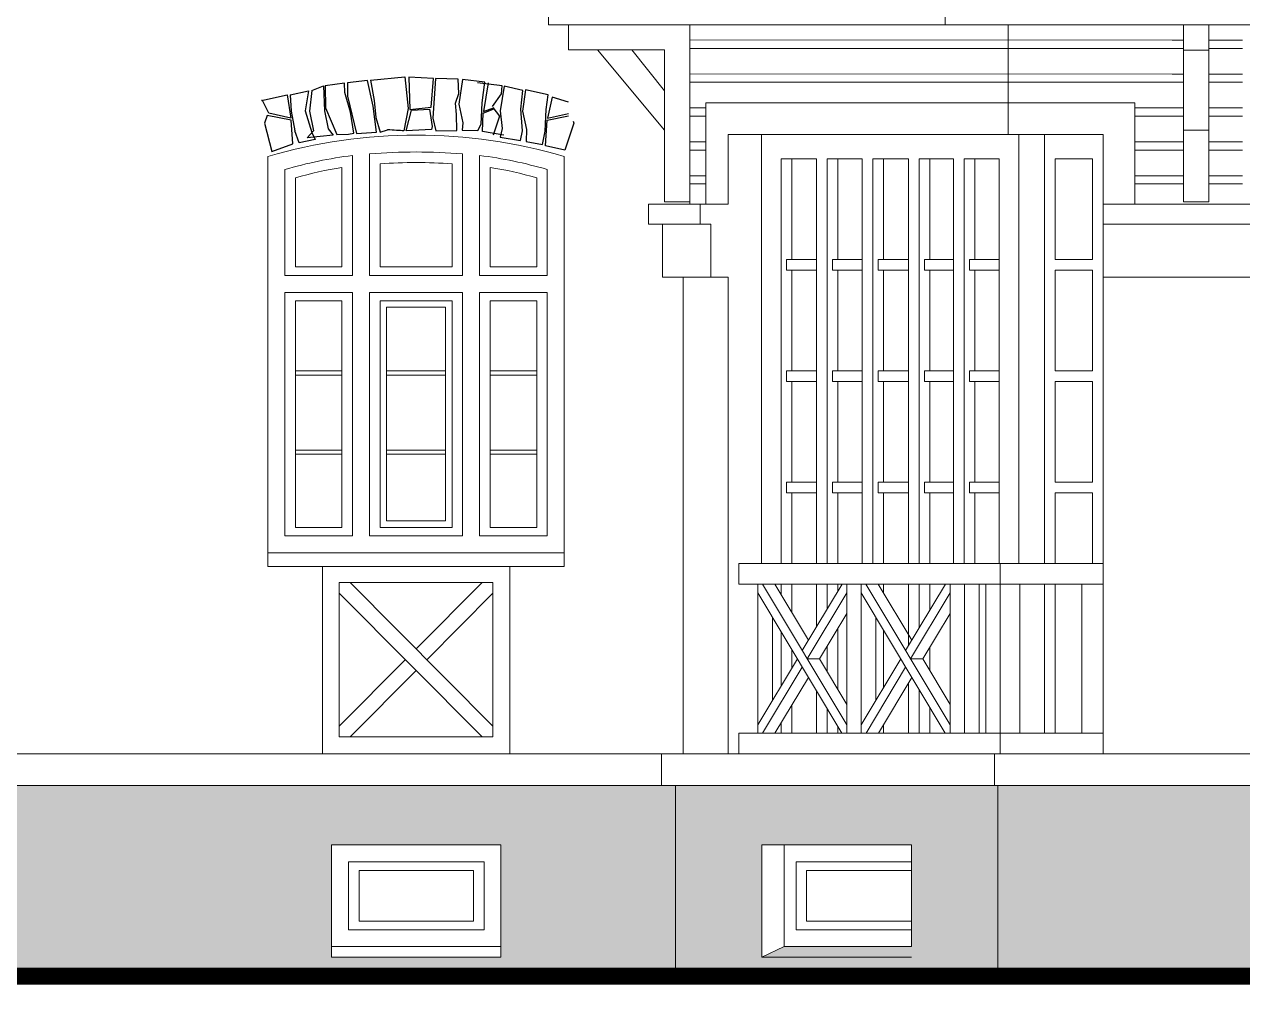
# Model space of a CAD drawing. Header units: inches. Extents: x 50528 to 135443, y 2123 to 51482.
# Drawn here: x 86619 to 92374, y 32082 to 36618 of the extents above; entities that cross this region are included whole.
import ezdxf

# ---------------------------------------------------------------- set-up
doc = ezdxf.new("R2010")
doc.units = ezdxf.units.IN
doc.header["$MEASUREMENT"] = 0
doc.layers.add('hatches', color=8, linetype='Continuous')
doc.layers.add('wall', color=140, linetype='Continuous')
doc.layers.add('Scale', color=60, linetype='Continuous', lineweight=13)

msp = doc.modelspace()

# ---------------------------------------------------------------- hatches: boundary and pattern name
at = {"layer": 'hatches'}
h = msp.add_hatch(dxfattribs=at)
h.set_pattern_fill('AR-B816C', color=256, scale=20)
h.paths.add_polyline_path([(57836.8, 33245.6), (56336.8, 33245.6), (56336.8, 32345.6), (57836.8, 32345.6)])
h.paths.add_polyline_path([(61766.8, 33245.6), (57836.8, 33245.6), (57836.8, 32345.6), (61766.8, 32345.6)])
h.paths.add_polyline_path([(62462.2, 33245.6), (61766.8, 33245.6), (61766.8, 32345.6), (62462.2, 32345.6)])
h.paths.add_polyline_path([(65981.6, 33245.6), (65146.6, 33245.6), (65146.6, 32495.6), (65981.6, 32495.6)])
h.paths.add_polyline_path([(70946.8, 33245.6), (68581.6, 33245.6), (68581.6, 32495.6), (70946.8, 32495.6)])
h.paths.add_polyline_path([(86594.3, 33022.1), (84884.3, 33022.1), (84884.3, 32122.1), (86594.3, 32122.1)])
h.paths.add_polyline_path([(89694.3, 33022.1), (89629.3, 33022.1), (86594.3, 33022.1), (86594.3, 32122.1), (89694.3, 32122.1)])
h.paths.add_polyline_path([(88069.6, 32742), (88870, 32742), (88870, 32261.7), (88870, 32211.7), (88069.6, 32211.7), (88069.6, 32261.7)], flags=16)
h.paths.add_polyline_path([(88149.9, 32662), (88790.2, 32662), (88790.2, 32341.6), (88149.9, 32341.6)], flags=0)
h.paths.add_polyline_path([(88199.9, 32621.9), (88740.2, 32621.9), (88740.2, 32381.7), (88199.9, 32381.7)], flags=0)
h.paths.add_polyline_path([(91217.4, 33022.1), (89694.3, 33022.1), (89694.3, 32122.1), (91217.4, 32122.1)])
h.paths.add_polyline_path([(90102.3, 32742), (90809.4, 32742), (90809.4, 32261.7), (90207.5, 32261.7), (90102.3, 32211.7)], flags=16)
h.paths.add_polyline_path([(93371.3, 33022.1), (91714.3, 33022.1), (91217.4, 33022.1), (91217.4, 32122.1), (93371.3, 32122.1)])
h.paths.add_polyline_path([(94894.3, 33022.1), (93371.3, 33022.1), (93371.3, 32122.1), (94894.3, 32122.1)])
h.paths.add_polyline_path([(93779.2, 32742), (94486.4, 32742), (94486.4, 32211.7), (93779.2, 32211.7), (93779.2, 32261.7)], flags=16)
h.paths.add_polyline_path([(97994.3, 33022.1), (94894.3, 33022.1), (94894.3, 32122.1), (97994.3, 32122.1)])
h.paths.add_polyline_path([(96519, 32261.7), (96519, 32211.7), (95718.6, 32211.7), (95718.6, 32261.7), (95718.6, 32742), (96519, 32742)], flags=16)
h.paths.add_polyline_path([(96439.2, 32341.6), (95798.9, 32341.6), (95798.9, 32662), (96439.2, 32662)], flags=0)
h.paths.add_polyline_path([(96389.2, 32381.7), (95848.9, 32381.7), (95848.9, 32621.9), (96389.2, 32621.9)], flags=0)
h.paths.add_polyline_path([(99494.3, 33022.1), (98076.9, 33022.1), (98076.9, 32122.1), (99494.3, 32122.1)])

# ---------------------------------------------------------------- linework, layer by layer
at = {"layer": 'hatches', "color": 55, "ltscale": 50, "true_color": 0x999b37}
for p, q in [((87976, 36306.2, 52.2), (88032, 36327.3, 52.2)), ((88032, 36327.3, 52.2), (88036.4, 36210.1, 52.2)), ((88131.2, 36340.2, 52.2), (88040.1, 36328.1, 52.2)), ((88040.1, 36328.1, 52.2), (88041.7, 36223.9, 52.2)), ((88132.9, 36296.1, 52.2), (88131.2, 36340.2, 52.2)), ((88239.6, 36353, 52.2), (88145.7, 36341.3, 52.2)), ((88145.7, 36341.3, 52.2), (88145.8, 36278.9, 52.2)), ((88266.3, 36232.5, 52.2), (88239.6, 36353, 52.2)), ((88253.4, 36353.9, 52.2), (88415.3, 36369.5, 52.2)), ((88253.4, 36353.9, 52.2), (88271.4, 36258.3, 52.2)), ((88415.3, 36369.5, 52.2), (88431.5, 36221.3, 52.2)), ((88434.9, 36369.2, 52.2), (88439.2, 36216.1, 52.2)), ((88552, 36362.2, 52.2), (88434.9, 36369.2, 52.2)), ((88539.9, 36227.3, 52.2), (88552, 36362.2, 52.2)), ((88561.1, 36362, 52.2), (88549.1, 36174.4, 52.2)), ((88668.7, 36359.3, 52.2), (88561.1, 36362, 52.2)), ((88671.3, 36292.2, 52.2), (88668.7, 36359.3, 52.2)), ((88688.8, 36357.2, 52.2), (88670.7, 36241, 52.2)), ((88794.6, 36345.7, 52.2), (88688.8, 36357.2, 52.2)), ((88876.6, 36327.1, 52.2), (88759.7, 36341.9, 52.2)), ((88781.7, 36247.9, 52.2), (88794.6, 36345.7, 52.2)), ((88809.7, 36341.9, 52.2), (88788.1, 36206.7, 52.2)), ((88884.6, 36325.7, 52.2), (88865.9, 36210.1, 52.2)), ((88872.4, 36290.2, 52.2), (88876.6, 36327.1, 52.2)), ((88972.9, 36306.1, 52.2), (88884.6, 36325.7, 52.2)), ((87738.6, 36258, 52.2), (87860.1, 36285.9, 52.2)), ((87738.6, 36258, 52.2), (87860.1, 36285.9, 52.2)), ((87743.8, 36257.9, 52.2), (87738.6, 36258, 52.2)), ((87773.7, 36198.5, 52.2), (87743.8, 36257.9, 52.2)), ((87773.7, 36198.5, 52.2), (87743.8, 36257.9, 52.2)), ((87860.1, 36285.9, 52.2), (87878, 36174.4, 52.2)), ((87860.1, 36285.9, 52.2), (87878, 36174.4, 52.2)), ((87875.1, 36285.8, 52.2), (87960.4, 36304.2, 52.2)), ((87875.1, 36285.8, 52.2), (87960.4, 36304.2, 52.2)), ((87875.1, 36285.8, 52.2), (87878.7, 36208.4, 52.2)), ((87875.1, 36285.8, 52.2), (87878.7, 36208.4, 52.2)), ((87960.4, 36304.2, 52.2), (87945.4, 36210.1, 52.2)), ((87976, 36306.2, 52.2), (87965.9, 36208.4, 52.2)), ((88158.7, 36204.1, 52.2), (88132.9, 36296.1, 52.2)), ((88145.8, 36278.9, 52.2), (88187.1, 36102.9, 52.2)), ((88271.4, 36258.3, 52.2), (88278.3, 36177.4, 52.2)), ((88655.8, 36245.8, 52.2), (88671.3, 36292.2, 52.2)), ((88830.2, 36230.8, 52.2), (88872.4, 36290.2, 52.2)), ((88964.4, 36217, 52.2), (88972.9, 36306.1, 52.2)), ((88986.3, 36309.2, 52.2), (88972.5, 36208.7, 52.2)), ((89092.5, 36285.9, 52.2), (88986.3, 36309.2, 52.2)), ((89083.5, 36215.6, 52.2), (89092.5, 36285.9, 52.2)), ((89111.4, 36275, 52.2), (89089.9, 36174.4, 52.2)), ((89189.2, 36250.2, 52.2), (89111.4, 36275, 52.2)), ((89189.2, 36250.2, 52.2), (89111.4, 36275, 52.2)), ((87878.7, 36208.4, 52.2), (87896.7, 36115.5, 52.2)), ((87878.7, 36208.4, 52.2), (87896.7, 36115.5, 52.2)), ((87945.4, 36210.1, 52.2), (87977.2, 36107.1, 52.2)), ((87965.9, 36208.4, 52.2), (87983.9, 36115.5, 52.2)), ((88036.4, 36210.1, 52.2), (88053.5, 36124.3, 52.2)), ((88041.7, 36223.9, 52.2), (88095.6, 36097.2, 52.2)), ((88174.9, 36103.8, 52.2), (88158.7, 36204.1, 52.2)), ((88281.8, 36108.8, 52.2), (88266.3, 36232.5, 52.2)), ((88431.5, 36221.3, 52.2), (88411.6, 36115, 52.2)), ((88422.6, 36115.2, 52.2), (88447, 36212.7, 52.2)), ((88439.2, 36216.1, 52.2), (88539.9, 36227.3, 52.2)), ((88447, 36212.7, 52.2), (88533, 36217.9, 52.2)), ((88533, 36217.9, 52.2), (88545.9, 36136.1, 52.2)), ((88659.6, 36192.7, 52.2), (88655.8, 36245.8, 52.2)), ((88670.7, 36241, 52.2), (88689.6, 36152.9, 52.2)), ((88777.4, 36146.4, 52.2), (88781.7, 36247.9, 52.2)), ((88786.4, 36198.1, 52.2), (88836.6, 36219.4, 52.2)), ((88788.1, 36206.7, 52.2), (88834.9, 36224.6, 52.2)), ((88831.9, 36225.7, 52.2), (88862.9, 36184.4, 52.2)), ((88865.9, 36210.1, 52.2), (88875.6, 36126.6, 52.2)), ((88972.7, 36115.5, 52.2), (88964.4, 36217, 52.2)), ((88972.5, 36208.7, 52.2), (88991.4, 36121.1, 52.2)), ((89079.2, 36114.1, 52.2), (89083.5, 36215.6, 52.2)), ((87765.4, 36188.2, 52.2), (87753.2, 36152.1, 52.2)), ((87765.4, 36188.2, 52.2), (87753.2, 36152.1, 52.2)), ((87753.2, 36152.1, 52.2), (87787.9, 36018, 52.2)), ((87753.2, 36152.1, 52.2), (87787.9, 36018, 52.2)), ((87879.7, 36165.8, 52.2), (87765.4, 36188.2, 52.2)), ((87879.7, 36165.8, 52.2), (87765.4, 36188.2, 52.2)), ((87878, 36174.4, 52.2), (87773.7, 36198.5, 52.2)), ((87878, 36174.4, 52.2), (87773.7, 36198.5, 52.2)), ((87886.6, 36053.1, 52.2), (87879.7, 36165.8, 52.2)), ((87886.6, 36053.1, 52.2), (87879.7, 36165.8, 52.2)), ((88278.3, 36177.4, 52.2), (88299.8, 36108.5, 52.2)), ((88549.1, 36174.4, 52.2), (88562.4, 36115.7, 52.2)), ((88662, 36116.1, 52.2), (88659.6, 36192.7, 52.2)), ((88689.6, 36152.9, 52.2), (88687.5, 36118.5, 52.2)), ((88761.2, 36116.3, 52.2), (88777.4, 36146.4, 52.2)), ((88782.5, 36112.5, 52.2), (88786.4, 36198.1, 52.2)), ((88862.9, 36184.4, 52.2), (88833.9, 36094.3, 52.2)), ((89081.2, 36044.8, 52.2), (89088.2, 36165.8, 52.2)), ((89088.2, 36165.8, 52.2), (89189.2, 36185.6, 52.2)), ((89088.2, 36165.8, 52.2), (89189.2, 36185.6, 52.2)), ((89089.9, 36174.4, 52.2), (89189.2, 36197.3, 52.2)), ((89089.9, 36174.4, 52.2), (89189.2, 36197.3, 52.2)), ((89214.7, 36152.1, 52.2), (89172.2, 36023.1, 52.2)), ((89214.7, 36152.1, 52.2), (89172.2, 36023.1, 52.2)), ((89211.5, 36161.5, 52.2), (89214.7, 36152.1, 52.2)), ((89211.5, 36161.5, 52.2), (89214.7, 36152.1, 52.2)), ((87917.4, 36058.4, 52.2), (87896.7, 36115.5, 52.2)), ((87954.3, 36082.9, 52.2), (87983.9, 36115.5, 52.2)), ((88077.1, 36094.9, 52.2), (87954.3, 36082.9, 52.2)), ((87977.2, 36107.1, 52.2), (87992.8, 36074.7, 52.2)), ((88053.5, 36124.3, 52.2), (88077.1, 36094.9, 52.2)), ((88095.6, 36097.2, 52.2), (88149.4, 36100.1, 52.2)), ((88149.4, 36100.1, 52.2), (88174.9, 36103.8, 52.2)), ((88187.1, 36102.9, 52.2), (88281.8, 36108.8, 52.2)), ((88299.8, 36108.5, 52.2), (88333.8, 36120.1, 52.2)), ((88541.8, 36121.6, 52.2), (88422.6, 36115.2, 52.2)), ((88545.9, 36136.1, 52.2), (88541.8, 36121.6, 52.2)), ((88562.4, 36115.7, 52.2), (88662, 36116.1, 52.2)), ((88687.5, 36118.5, 52.2), (88761.2, 36116.3, 52.2)), ((88883.9, 36094.3, 52.2), (88782.5, 36112.5, 52.2)), ((88875.6, 36126.6, 52.2), (88867, 36085.7, 52.2)), ((88867, 36085.7, 52.2), (88962.5, 36069.4, 52.2)), ((88962.5, 36069.4, 52.2), (88972.7, 36115.5, 52.2)), ((88991.4, 36121.1, 52.2), (88988.6, 36065.2, 52.2)), ((89066.9, 36050.7, 52.2), (89079.2, 36114.1, 52.2)), ((87787.9, 36018, 52.2), (87886.6, 36053.1, 52.2)), ((87787.9, 36018, 52.2), (87886.6, 36053.1, 52.2)), ((87992.8, 36074.7, 52.2), (87917.4, 36058.4, 52.2)), ((88988.6, 36065.2, 52.2), (89066.9, 36050.7, 52.2)), ((89172.2, 36023.1, 52.2), (89081.2, 36044.8, 52.2)), ((89172.2, 36023.1, 52.2), (89081.2, 36044.8, 52.2))]:
    msp.add_line(p, q, dxfattribs=at)
msp.add_open_spline([(88411.6, 36115, 52.2), (88392.4, 36116.4, 52.2), (88363.2, 36117.6, 52.2), (88333.8, 36120.1, 52.2)], degree=3, dxfattribs=at)
at = {"layer": 'Scale', "color": 8, "linetype": 'Continuous', "lineweight": 15, "ltscale": 0.13, "const_width": 80, "elevation": 52.2}
msp.add_lwpolyline([(102759.8, 32122.1), (81769.6, 32122.1)], dxfattribs=at)
at = {"layer": 'wall', "color": 7, "linetype": 'Continuous', "lineweight": 15, "ltscale": 0.13, "true_color": 0xffffff}
for p, q in [((89094.3, 36866.2, 52.2), (89094.3, 36616.2, 52.2)), ((89094.3, 36616.1, 52.2), (89094.3, 36866.1, 52.2)), ((90968.8, 36616.2, 54), (90968.8, 36866.2, 54)), ((92647.8, 36616.2, 52.2), (89094.3, 36616.2, 52.2)), ((89094.3, 36616.2, 52.2), (92647.8, 36616.2, 52.2)), ((89189.2, 36616.2, 53.1), (89189.2, 36498.6, 53.1)), ((89762.6, 36616.2, 52.2), (89762.6, 35769.1, 52.2)), ((91266.3, 36098.1, 46.1), (91266.3, 36616.2, 53.4)), ((92040.9, 36616.2, 52.2), (95494.3, 36616.2, 52.2)), ((95494.3, 36616.2, 52.2), (92040.9, 36616.2, 52.2)), ((92093.8, 36616.2, 52.2), (92093.8, 35779.1, 52.2)), ((92213.8, 36616.2, 52.2), (92213.8, 35779.1, 52.2)), ((92093.8, 36543.8, 52.2), (89762.6, 36545.3, 52.2)), ((89643, 36498.6, 53.1), (89189.2, 36498.6, 53.1)), ((89643, 36118.2, 53.1), (89326.2, 36498.6, 53.1)), ((89643, 36303.5, 53.1), (89489, 36498.6, 53.1)), ((89643, 36498.6, 53.1), (89643, 35779.1, 52.2)), ((92093.8, 36504.8, 52.2), (89762.6, 36504.8, 52.2)), ((92040.9, 36543.8, 54), (92093.8, 36543.8, 54)), ((92040.9, 36504.8, 54), (92093.8, 36504.8, 54)), ((92093.8, 36496.2, 52.2), (92213.8, 36496.2, 52.2)), ((92213.8, 36543.9, 54), (92373.9, 36544, 54)), ((92213.8, 36504.8, 54), (92373.9, 36504.8, 54)), ((92093.8, 36383.2, 52.2), (89762.6, 36383.9, 52.2)), ((92040.9, 36383.2, 54), (92093.8, 36383.2, 54)), ((92213.8, 36383.3, 54), (92373.9, 36383.3, 54)), ((92093.8, 36344.7, 52.2), (89762.6, 36344.7, 52.2)), ((92040.9, 36344.7, 54), (92093.8, 36344.7, 54)), ((92213.8, 36344.7, 54), (92373.9, 36344.7, 54)), ((89837.3, 36223.5, 52.2), (89762.6, 36223.5, 52.2)), ((89837.3, 36248, 52.2), (91864.3, 36248.1, 52.2)), ((89837.3, 35769.1, 52.2), (89837.3, 36248, 52.2)), ((91864.3, 36248.1, 52.2), (91864.3, 35769.1, 52.2)), ((92093.8, 36223.2, 52.2), (91864.3, 36223.2, 52.2)), ((92040.9, 36223.2, 54), (92093.8, 36223.2, 54)), ((92213.8, 36223.2, 54), (92373.9, 36223.2, 54)), ((89837.3, 36184.6, 52.2), (89762.6, 36184.6, 52.2)), ((92093.8, 36184.6, 52.2), (91864.3, 36184.6, 52.2)), ((92040.9, 36184.6, 54), (92093.8, 36184.6, 54)), ((92213.8, 36184.6, 54), (92373.9, 36184.6, 54)), ((89944.3, 35769.1, 52.2), (89944.3, 36098.1, 52.2)), ((89944.3, 36098.1, 50.4), (91714.3, 36098.1, 50.4)), ((90100.9, 34072.1, 52.4), (90100.9, 36098.1, 48.6)), ((91316.7, 34072.1, 52.2), (91316.7, 36098.1, 48.5)), ((91437.9, 36098.1, 48.5), (91437.5, 34072.1, 52.2)), ((91714.3, 36098.1, 52.2), (91714.3, 33172.1, 52.2)), ((92093.8, 36118.2, 53.1), (92213.8, 36118.2, 53.1)), ((89837.3, 36063.2, 52.2), (89762.6, 36063.2, 52.2)), ((92093.8, 36063.2, 52.2), (91864.3, 36063.2, 52.2)), ((92040.9, 36063.2, 54), (92093.8, 36063.2, 54)), ((92213.8, 36063.2, 54), (92373.9, 36063.2, 54)), ((87769.3, 35994.1, 52.2), (87769.3, 34057.1, 52.2)), ((88169.2, 35998.9, 52.2), (88169.2, 35432.3, 52.2)), ((88169.2, 35998.9, 52.2), (88169.2, 35432.3, 52.2)), ((88249.2, 36006.5, 52.2), (88249.2, 35432.3, 52.2)), ((88688.9, 36006.5, 52.2), (88688.9, 35432.3, 52.2)), ((88768.9, 35998.9, 52.2), (88768.9, 35472.4, 52.2)), ((88768.9, 35998.9, 52.2), (88768.9, 35432.3, 52.2)), ((89169.3, 35994.1, 52.2), (89169.3, 34057.1, 52.2)), ((89837.3, 36024.6, 52.2), (89762.6, 36024.6, 52.2)), ((90194.2, 34721.3, 52.2), (90194.2, 35983.4, 48.6)), ((90361.4, 35983.4, 48.6), (90194.2, 35983.4, 48.6)), ((90361.4, 35983.4, 48.6), (90194.2, 35983.4, 48.6)), ((90244.2, 35507.4, 50.4), (90244.2, 35983.4, 48.6)), ((90361.4, 35983.4, 48.6), (90361.4, 34072.1, 52.2)), ((90576.8, 35983.4, 48.6), (90411.4, 35983.4, 48.6)), ((90411.4, 35983.4, 48.6), (90411.4, 34072.1, 52.2)), ((90576.8, 35983.4, 48.6), (90411.4, 35983.4, 48.6)), ((90461.4, 35983.4, 48.6), (90461.4, 35507.4, 50.4)), ((90576.8, 34072.1, 52.2), (90576.8, 35983.4, 48.6)), ((90776.1, 35983.4, 48.6), (90626.8, 35983.4, 48.6)), ((90626.8, 34072.1, 52.2), (90626.8, 35983.4, 48.6)), ((90796.1, 35983.4, 48.6), (90626.8, 35983.4, 48.6)), ((90676.8, 35507.4, 50.4), (90676.8, 35983.4, 48.6)), ((90796.1, 34072.1, 52.2), (90796.1, 35983.4, 48.6)), ((90796.1, 34072.1, 52.2), (90796.1, 35983.4, 48.6)), ((90796.1, 34072.1, 52.2), (90796.1, 35983.4, 48.6)), ((90969.4, 35983.4, 48.6), (90846.1, 35983.4, 48.6)), ((90846.1, 34072.1, 52.2), (90846.1, 35983.4, 48.6)), ((90969.4, 35983.4, 48.6), (90846.1, 35983.4, 48.6)), ((90969.4, 35983.4, 48.6), (90846.1, 35983.4, 48.6)), ((90846.1, 34072.1, 52.2), (90846.1, 35983.4, 48.6)), ((90969.4, 35983.4, 48.6), (90846.1, 35983.4, 48.6)), ((90969.4, 35983.4, 48.6), (90846.1, 35983.4, 48.6)), ((90846.1, 34072.1, 52.2), (90846.1, 35983.4, 48.6)), ((91008.4, 35983.4, 48.6), (90846.1, 35983.4, 48.6)), ((90896.1, 35507.4, 50.4), (90896.1, 35983.4, 48.6)), ((90896.1, 35507.4, 50.4), (90896.1, 35983.4, 48.6)), ((90896.1, 35507.4, 50.4), (90896.1, 35983.4, 48.6)), ((91008.4, 34072.1, 52.2), (91008.4, 35983.4, 48.6)), ((91008.4, 34072.1, 52.2), (91008.4, 35983.4, 48.6)), ((91008.4, 34072.1, 52.2), (91008.4, 35983.4, 48.6)), ((91127.7, 35983.4, 48.6), (91058.4, 35983.4, 48.6)), ((91058.4, 34072.1, 52.2), (91058.4, 35983.4, 48.6)), ((91127.7, 35983.4, 48.6), (91058.4, 35983.4, 48.6)), ((91127.7, 35983.4, 48.6), (91058.4, 35983.4, 48.6)), ((91058.4, 34072.1, 52.2), (91058.4, 35983.4, 48.6)), ((91127.7, 35983.4, 48.6), (91058.4, 35983.4, 48.6)), ((91127.7, 35983.4, 48.6), (91058.4, 35983.4, 48.6)), ((91058.4, 34072.1, 52.2), (91058.4, 35983.4, 48.6)), ((91223.4, 35983.4, 48.6), (91058.4, 35983.4, 48.6)), ((91108.4, 35507.4, 50.4), (91108.4, 35983.4, 48.6)), ((91108.4, 35507.4, 50.4), (91108.4, 35983.4, 48.6)), ((91108.4, 35507.4, 50.4), (91108.4, 35983.4, 48.6)), ((91223.4, 34072.1, 52.2), (91223.4, 35983.4, 48.6)), ((91487.9, 35983.7, 48.6), (91664.3, 35983.7, 48.6)), ((91487.9, 35983.7, 48.6), (91488, 35507.7, 50.4)), ((91664.3, 35983.7, 48.6), (91664.4, 35507.7, 50.4)), ((92093.8, 36024.6, 52.2), (91864.3, 36024.6, 52.2)), ((92040.9, 36024.6, 54), (92093.8, 36024.6, 54)), ((92213.8, 36024.6, 54), (92373.9, 36024.6, 54)), ((87849.1, 35932.3, 52.2), (87849.1, 35432.3, 52.2)), ((88119.2, 35942.5, 52.2), (88119.2, 35472.4, 52.2)), ((88299.2, 35959.9, 52.2), (88299.2, 35472.4, 52.2)), ((88638.9, 35960, 52.2), (88638.9, 35472.4, 52.2)), ((88818.9, 35942.6, 52.2), (88818.9, 35472.4, 52.2)), ((89089.1, 35932.5, 52.2), (89089.1, 35432.3, 52.2)), ((87899.1, 35893.1, 52.2), (87899.1, 35472.4, 52.2)), ((89039.1, 35893.2, 52.2), (89039.1, 35472.4, 52.2)), ((89837.3, 35903.1, 52.2), (89762.6, 35903.1, 52.2)), ((89837.3, 35864.5, 52.2), (89762.6, 35864.5, 52.2)), ((92093.8, 35903.1, 52.2), (91864.3, 35903.1, 52.2)), ((92093.8, 35864.5, 52.2), (91864.3, 35864.5, 52.2)), ((92373.9, 35903.1, 52.2), (92213.8, 35903.1, 52.2)), ((92373.9, 35864.5, 52.2), (92213.8, 35864.5, 52.2)), ((89567.6, 35769.1, 50.4), (89944.3, 35769.1, 50.4)), ((89567.6, 35769.1, 52.2), (89567.6, 35674.1, 52.2)), ((89643, 35779.1, 52.2), (89762.6, 35779.1, 52.2)), ((89811.6, 35769.1, 50.4), (89811.6, 35674.1, 50.4)), ((91714.3, 35769.1, 50.4), (92874.3, 35769.1, 50.4)), ((92093.8, 35779.1, 52.2), (92213.8, 35779.1, 52.2)), ((89567.6, 35674.1, 50.4), (89861.6, 35674.1, 50.4)), ((89632.6, 35424.1, 52.2), (89632.6, 35674.1, 52.2)), ((89861.6, 35424.1, 50.4), (89861.6, 35674.1, 50.4)), ((91714.3, 35674.1, 50.4), (92874.3, 35674.1, 50.4)), ((88119.2, 35472.4, 52.2), (87899.1, 35472.4, 52.2)), ((88638.9, 35472.4, 52.2), (88299.2, 35472.4, 52.2)), ((88688.9, 35472.4, 52.2), (88688.9, 35432.3, 52.2)), ((89039.1, 35472.4, 52.2), (88818.9, 35472.4, 52.2)), ((90219.2, 35457.4, 50.4), (90219.2, 35507.4, 50.4)), ((90361.4, 35507.4, 50.4), (90219.2, 35507.4, 50.4)), ((90361.4, 35457.4, 50.4), (90219.2, 35457.4, 50.4)), ((90244.2, 34981.4, 52.2), (90244.2, 35457.4, 50.4)), ((90576.8, 35507.4, 50.4), (90436.4, 35507.4, 50.4)), ((90436.4, 35457.4, 50.4), (90436.4, 35507.4, 50.4)), ((90576.8, 35457.4, 50.4), (90436.4, 35457.4, 50.4)), ((90461.4, 35457.4, 50.4), (90461.4, 34981.4, 52.2)), ((90796.1, 35507.4, 50.4), (90651.8, 35507.4, 50.4)), ((90651.8, 35457.4, 50.4), (90651.8, 35507.4, 50.4)), ((90796.1, 35457.4, 50.4), (90651.8, 35457.4, 50.4)), ((90676.8, 34981.4, 52.2), (90676.8, 35457.4, 50.4)), ((90969.4, 35507.4, 50.4), (90871.1, 35507.4, 50.4)), ((90871.1, 35457.4, 50.4), (90871.1, 35507.4, 50.4)), ((90969.4, 35507.4, 50.4), (90871.1, 35507.4, 50.4)), ((90871.1, 35457.4, 50.4), (90871.1, 35507.4, 50.4)), ((91008.4, 35507.4, 50.4), (90871.1, 35507.4, 50.4)), ((90871.1, 35457.4, 50.4), (90871.1, 35507.4, 50.4)), ((90969.4, 35457.4, 50.4), (90871.1, 35457.4, 50.4)), ((90969.4, 35457.4, 50.4), (90871.1, 35457.4, 50.4)), ((91008.4, 35457.4, 50.4), (90871.1, 35457.4, 50.4)), ((90896.1, 34981.4, 52.2), (90896.1, 35457.4, 50.4)), ((90896.1, 34981.4, 52.2), (90896.1, 35457.4, 50.4)), ((90896.1, 34981.4, 52.2), (90896.1, 35457.4, 50.4)), ((91161.7, 35507.4, 50.4), (91083.4, 35507.4, 50.4)), ((91083.4, 35457.4, 50.4), (91083.4, 35507.4, 50.4)), ((91161.7, 35507.4, 50.4), (91083.4, 35507.4, 50.4)), ((91083.4, 35457.4, 50.4), (91083.4, 35507.4, 50.4)), ((91223.4, 35507.4, 50.4), (91083.4, 35507.4, 50.4)), ((91083.4, 35457.4, 50.4), (91083.4, 35507.4, 50.4)), ((91223.4, 35457.4, 50.4), (91083.4, 35457.4, 50.4)), ((91223.4, 35457.4, 50.4), (91083.4, 35457.4, 50.4)), ((91223.4, 35457.4, 50.4), (91083.4, 35457.4, 50.4)), ((91108.4, 34981.4, 52.2), (91108.4, 35457.4, 50.4)), ((91108.4, 34981.4, 52.2), (91108.4, 35457.4, 50.4)), ((91108.4, 34981.4, 52.2), (91108.4, 35457.4, 50.4)), ((91488, 35457.7, 50.4), (91487.9, 34981.7, 52.2)), ((91488, 35507.7, 50.4), (91664.4, 35507.7, 50.4)), ((91488, 35457.7, 50.4), (91664.4, 35457.7, 50.4)), ((91664.4, 35457.7, 50.4), (91664.3, 34981.7, 52.2)), ((88169.2, 35432.3, 52.2), (87849.1, 35432.3, 52.2)), ((88688.9, 35432.3, 52.2), (88249.2, 35432.3, 52.2)), ((89089.1, 35432.3, 52.2), (88768.9, 35432.3, 52.2)), ((89089.1, 35432.3, 52.2), (88768.9, 35432.3, 52.2)), ((89944.3, 35424.1, 50.4), (89632.6, 35424.1, 50.4)), ((89730.3, 35424.1, 52.2), (89730.3, 33172.1, 52.2)), ((89944.3, 33172.1, 49.9), (89944.3, 35424.1, 52.2)), ((92874.3, 35424.1, 50.4), (91714.3, 35424.1, 50.4)), ((91714.4, 35414.2, 52.2), (91714.3, 35414.2, 52.2)), ((87849.1, 35352.3, 52.2), (88169.2, 35352.3, 52.2)), ((87849.1, 35352.3, 52.2), (88169.2, 35352.3, 52.2)), ((87849.1, 35352.3, 52.2), (87849.1, 34202.1, 52.2)), ((88169.2, 35352.3, 52.2), (88169.2, 34202.1, 52.2)), ((88169.2, 35352.3, 52.2), (88169.2, 34202.1, 52.2)), ((88688.9, 35352.3, 52.2), (88249.2, 35352.3, 52.2)), ((88688.9, 35352.3, 52.2), (88249.2, 35352.3, 52.2)), ((88249.2, 35352.3, 52.2), (88249.2, 34202.1, 52.2)), ((88249.2, 35352.3, 52.2), (88249.2, 34202.1, 52.2)), ((88688.9, 35352.3, 52.2), (88688.9, 34202.1, 52.2)), ((88688.9, 35352.3, 52.2), (88688.9, 34202.1, 52.2)), ((88768.9, 35352.3, 52.2), (88768.9, 34202.1, 52.2)), ((88768.9, 35352.3, 52.2), (88768.9, 34202.1, 52.2)), ((89089.1, 35352.3, 52.2), (88768.9, 35352.3, 52.2)), ((89089.1, 35352.3, 52.2), (88768.9, 35352.3, 52.2)), ((89089.1, 35352.3, 52.2), (89089.1, 34202.1, 52.2)), ((87899.1, 35312.1, 52.2), (87899.1, 34242.2, 52.2)), ((87899.1, 35312.1, 52.2), (88119.2, 35312.1, 52.2)), ((88119.2, 35312.1, 52.2), (88119.2, 34242.2, 52.2)), ((88638.9, 35312.1, 52.2), (88299.2, 35312.1, 52.2)), ((88638.9, 35312.1, 52.2), (88299.2, 35312.1, 52.2)), ((88299.2, 35312.1, 52.2), (88299.2, 34242.2, 52.2)), ((88608.9, 35282.1, 52.2), (88329.2, 35282.1, 52.2)), ((88329.2, 35282.1, 52.2), (88329.2, 34272.2, 52.2)), ((88608.9, 35282.1, 52.2), (88608.9, 34272.2, 52.2)), ((88638.9, 35312.1, 52.2), (88638.9, 34242.2, 52.2)), ((88818.9, 35312.1, 52.2), (88818.9, 34242.2, 52.2)), ((89039.1, 35312.1, 52.2), (88818.9, 35312.1, 52.2)), ((89039.1, 35312.1, 52.2), (89039.1, 34242.2, 52.2)), ((90194.2, 34072.1, 52.2), (90194.2, 35239.8, 52.2)), ((87899.1, 34981.1, 52.2), (88119.2, 34981.1, 52.2)), ((87899.1, 34961.1, 52.2), (88119.2, 34961.1, 52.2)), ((88329.2, 34981.1, 52.2), (88608.9, 34981.1, 52.2)), ((88329.2, 34961.1, 52.2), (88608.9, 34961.1, 52.2)), ((88818.9, 34981.1, 52.2), (89039.1, 34981.1, 52.2)), ((88818.9, 34961.1, 52.2), (89039.1, 34961.1, 52.2)), ((90361.4, 34981.4, 52.2), (90219.2, 34981.4, 52.2)), ((90219.2, 34931.4, 52.2), (90219.2, 34981.4, 52.2)), ((90576.8, 34981.4, 52.2), (90436.4, 34981.4, 52.2)), ((90436.4, 34981.4, 52.2), (90436.4, 34931.4, 52.2)), ((90796.1, 34981.4, 52.2), (90651.8, 34981.4, 52.2)), ((90651.8, 34931.4, 52.2), (90651.8, 34981.4, 52.2)), ((90969.4, 34981.4, 52.2), (90871.1, 34981.4, 52.2)), ((90871.1, 34931.4, 52.2), (90871.1, 34981.4, 52.2)), ((90969.4, 34981.4, 52.2), (90871.1, 34981.4, 52.2)), ((90871.1, 34931.4, 52.2), (90871.1, 34981.4, 52.2)), ((91008.4, 34981.4, 52.2), (90871.1, 34981.4, 52.2)), ((90871.1, 34931.4, 52.2), (90871.1, 34981.4, 52.2)), ((91223.4, 34981.4, 52.2), (91083.4, 34981.4, 52.2)), ((91083.4, 34931.4, 52.2), (91083.4, 34981.4, 52.2)), ((91223.4, 34981.4, 52.2), (91083.4, 34981.4, 52.2)), ((91083.4, 34931.4, 52.2), (91083.4, 34981.4, 52.2)), ((91223.4, 34981.4, 52.2), (91083.4, 34981.4, 52.2)), ((91083.4, 34931.4, 52.2), (91083.4, 34981.4, 52.2)), ((91487.9, 34981.7, 52.2), (91664.3, 34981.7, 52.2)), ((90361.4, 34931.4, 52.2), (90219.2, 34931.4, 52.2)), ((90244.2, 34455.4, 52.2), (90244.2, 34931.4, 52.2)), ((90576.8, 34931.4, 52.2), (90436.4, 34931.4, 52.2)), ((90461.4, 34931.4, 52.2), (90461.4, 34455.4, 52.2)), ((90796.1, 34931.4, 52.2), (90651.8, 34931.4, 52.2)), ((90676.8, 34455.4, 52.2), (90676.8, 34931.4, 52.2)), ((90969.4, 34931.4, 52.2), (90871.1, 34931.4, 52.2)), ((90969.4, 34931.4, 52.2), (90871.1, 34931.4, 52.2)), ((91008.4, 34931.4, 52.2), (90871.1, 34931.4, 52.2)), ((90896.1, 34455.4, 52.2), (90896.1, 34931.4, 52.2)), ((90896.1, 34455.4, 52.2), (90896.1, 34931.4, 52.2)), ((90896.1, 34455.4, 52.2), (90896.1, 34931.4, 52.2)), ((91161.7, 34931.4, 52.2), (91083.4, 34931.4, 52.2)), ((91161.7, 34931.4, 52.2), (91083.4, 34931.4, 52.2)), ((91223.4, 34931.4, 52.2), (91083.4, 34931.4, 52.2)), ((91108.4, 34455.4, 52.2), (91108.4, 34931.4, 52.2)), ((91108.4, 34455.4, 52.2), (91108.4, 34931.4, 52.2)), ((91108.4, 34455.4, 52.2), (91108.4, 34931.4, 52.2)), ((91487.9, 34931.7, 52.2), (91664.3, 34931.7, 52.2)), ((91487.9, 34931.7, 52.2), (91487.9, 34455.4, 52.2)), ((91664.3, 34931.7, 52.2), (91664.3, 34455.4, 52.2)), ((87899.1, 34607.1, 52.2), (88119.2, 34607.1, 52.2)), ((88329.2, 34607.1, 52.2), (88608.9, 34607.1, 52.2)), ((88818.9, 34607.1, 52.2), (89039.1, 34607.1, 52.2)), ((87899.1, 34587.1, 52.2), (88119.2, 34587.1, 52.2)), ((88329.2, 34587.1, 52.2), (88608.9, 34587.1, 52.2)), ((88818.9, 34587.1, 52.2), (89039.1, 34587.1, 52.2)), ((90219.2, 34405.4, 52.2), (90219.2, 34455.4, 52.2)), ((90361.4, 34455.4, 52.2), (90219.2, 34455.4, 52.2)), ((90219.2, 34405.4, 52.2), (90219.2, 34455.4, 52.2)), ((90576.8, 34455.4, 52.2), (90436.4, 34455.4, 52.2)), ((90436.4, 34455.4, 52.2), (90436.4, 34405.4, 52.2)), ((90436.4, 34455.4, 52.2), (90436.4, 34405.4, 52.2)), ((90796.1, 34455.4, 52.2), (90651.8, 34455.4, 52.2)), ((90651.8, 34405.4, 52.2), (90651.8, 34455.4, 52.2)), ((90969.4, 34455.4, 52.2), (90871.1, 34455.4, 52.2)), ((90871.1, 34405.4, 52.2), (90871.1, 34455.4, 52.2)), ((90969.4, 34455.4, 52.2), (90871.1, 34455.4, 52.2)), ((90871.1, 34405.4, 52.2), (90871.1, 34455.4, 52.2)), ((91008.4, 34455.4, 52.2), (90871.1, 34455.4, 52.2)), ((90871.1, 34405.4, 52.2), (90871.1, 34455.4, 52.2)), ((91223.4, 34455.4, 52.2), (91083.4, 34455.4, 52.2)), ((91083.4, 34405.4, 52.2), (91083.4, 34455.4, 52.2)), ((91223.4, 34455.4, 52.2), (91083.4, 34455.4, 52.2)), ((91083.4, 34405.4, 52.2), (91083.4, 34455.4, 52.2)), ((91223.4, 34455.4, 52.2), (91083.4, 34455.4, 52.2)), ((91083.4, 34405.4, 52.2), (91083.4, 34455.4, 52.2)), ((91487.9, 34455.4, 52.2), (91664.3, 34455.4, 52.2)), ((90361.4, 34405.4, 52.2), (90219.2, 34405.4, 52.2)), ((90244.2, 34072.1, 52.2), (90244.2, 34405.4, 52.2)), ((90576.8, 34405.4, 52.2), (90436.4, 34405.4, 52.2)), ((90461.4, 34405.4, 52.2), (90461.4, 34072.1, 52.2)), ((90796.1, 34405.4, 52.2), (90651.8, 34405.4, 52.2)), ((90676.8, 34072.1, 52.2), (90676.8, 34405.4, 52.2)), ((90969.4, 34405.4, 52.2), (90871.1, 34405.4, 52.2)), ((90969.4, 34405.4, 52.2), (90871.1, 34405.4, 52.2)), ((91008.4, 34405.4, 52.2), (90871.1, 34405.4, 52.2)), ((90896.1, 34072.1, 52.2), (90896.1, 34405.4, 52.2)), ((90896.1, 34072.1, 52.2), (90896.1, 34405.4, 52.2)), ((90896.1, 34072.1, 52.2), (90896.1, 34405.4, 52.2)), ((91161.7, 34405.4, 52.2), (91083.4, 34405.4, 52.2)), ((91161.7, 34405.4, 52.2), (91083.4, 34405.4, 52.2)), ((91223.4, 34405.4, 52.2), (91083.4, 34405.4, 52.2)), ((91108.4, 34072.1, 52.2), (91108.4, 34405.4, 52.2)), ((91108.4, 34072.1, 52.2), (91108.4, 34405.4, 52.2)), ((91108.4, 34072.1, 52.2), (91108.4, 34405.4, 52.2)), ((91487.9, 34405.4, 52.2), (91664.3, 34405.4, 52.2)), ((91487.9, 34405.4, 52.2), (91487.9, 34072.2, 52.2)), ((91664.3, 34405.4, 52.2), (91664.3, 34072.1, 52.2)), ((88608.9, 34272.2, 52.2), (88329.2, 34272.2, 52.2)), ((88169.2, 34202.1, 52.2), (87849.1, 34202.1, 52.2)), ((87899.1, 34242.2, 52.2), (88119.2, 34242.2, 52.2)), ((88688.9, 34202.1, 52.2), (88249.2, 34202.1, 52.2)), ((88299.2, 34242.2, 52.2), (88638.9, 34242.2, 52.2)), ((89089.1, 34202.1, 52.2), (88768.9, 34202.1, 52.2)), ((88818.9, 34242.2, 52.2), (89039.1, 34242.2, 52.2)), ((87769.3, 34122.1, 52.2), (89169.3, 34122.1, 52.2)), ((89169.3, 34122.1, 52.2), (87769.3, 34122.1, 52.2)), ((91714.3, 34072.1, 52.2), (89994.3, 34072.1, 52.2)), ((89994.3, 34072.1, 52.2), (89994.3, 33974.1, 52.2)), ((91179.6, 34072.1, 52.2), (91701.8, 34072.1, 52.2)), ((91228.4, 34072.1, 52.2), (91228.4, 33172.1, 52.2)), ((89169.3, 34057.1, 52.2), (87769.3, 34057.1, 52.2)), ((88026.6, 34057.1, 52.2), (88026.6, 33172.1, 52.2)), ((88911.6, 33172.1, 52.2), (88911.6, 34057.1, 52.2)), ((88831.6, 33982.1, 52.2), (88106.6, 33982.1, 52.2)), ((88106.6, 33252.1, 52.2), (88106.6, 33982.1, 52.2)), ((88831.6, 33303.2, 51.7), (88157.3, 33982.1, 52.2)), ((88780.9, 33982.1, 52.2), (88469.1, 33668.2, 52)), ((88831.6, 33252.1, 52.2), (88831.6, 33982.1, 52.2)), ((89994.3, 33974.1, 52.2), (91298.4, 33974.1, 52.2)), ((90083, 33974.1, 52.2), (90083, 33270, 52.2)), ((90504.3, 33308.9, 52.2), (90105, 33974.1, 52.2)), ((90322.8, 33708.5, 52.2), (90163.3, 33974.1, 52.2)), ((90194.2, 33922.8, 52.2), (90194.2, 33974.1, 52.2)), ((90244.2, 33839.4, 52.2), (90244.2, 33974.1, 52.2)), ((90482.2, 33974.1, 52.2), (90293.6, 33659.9, 52.2)), ((90361.4, 33974.1, 52.4), (90361.4, 33772.9, 52.8)), ((90411.4, 33974.1, 52.4), (90411.4, 33856.2, 52.6)), ((90461.4, 33974.1, 52.2), (90461.4, 33939.5, 52.2)), ((90504.3, 33972, 52.2), (90504.3, 33270, 52.2)), ((90504.3, 33972, 52.2), (90504.3, 33270, 52.2)), ((90571.4, 33972, 52.2), (90571.4, 33270, 52.2)), ((90992.7, 33308.9, 52.2), (90593.4, 33974.1, 52.2)), ((90811.2, 33708.5, 52.2), (90651.7, 33974.1, 52.2)), ((90676.8, 33932.4, 52.2), (90676.8, 33974.1, 52.2)), ((90970.6, 33974.1, 52.2), (90782, 33659.9, 52.2)), ((90796.1, 33683.3, 53), (90796.1, 33974.1, 52.4)), ((90796.1, 33683.3, 53), (90796.1, 33974.1, 52.4)), ((90796.1, 33683.3, 53), (90796.1, 33974.1, 52.4)), ((90846.1, 33766.6, 52.8), (90846.1, 33974.1, 52.4)), ((90846.1, 33766.6, 52.8), (90846.1, 33974.1, 52.4)), ((90896.1, 33849.9, 52.2), (90896.1, 33974.1, 52.2)), ((90896.1, 33849.9, 52.2), (90896.1, 33974.1, 52.2)), ((90992.7, 33974.1, 52.2), (90992.7, 33270, 52.2)), ((90992.7, 33974.1, 52.2), (90992.7, 33270, 52.2)), ((91059.8, 33974.1, 52.2), (91059.8, 33270, 52.2)), ((91129.8, 33974.1, 52.2), (91129.8, 33270, 52.2)), ((91161.3, 33974.1, 52.2), (91161.3, 33270, 52.2)), ((91714.3, 33974.1, 52.2), (91228.4, 33974.1, 52.2)), ((91320.9, 33974.1, 52.2), (91320.9, 33270, 52.2)), ((91437.9, 33974.1, 52.2), (91437.9, 33270, 52.2)), ((91487.9, 33972.2, 52.2), (91487.9, 33270, 52.2)), ((91614.3, 33974.1, 52.2), (91614.3, 33270, 52.2)), ((88780.9, 33252.1, 51.7), (88106.6, 33931, 52.2)), ((88831.6, 33931, 52.2), (88519.8, 33617.1, 52)), ((90480.9, 33270, 52.2), (90083, 33933.1, 52.2)), ((90504.3, 33933.1, 52.2), (90316.9, 33621, 52.2)), ((90969.3, 33270, 52.2), (90571.4, 33933.1, 52.2)), ((90992.7, 33933.1, 52.2), (90805.3, 33621, 52.2)), ((90153, 33816.5, 52.2), (90153, 33425.5, 52.2)), ((90504.3, 33836, 52.2), (90375.3, 33621, 52.2)), ((90641.4, 33816.5, 52.2), (90641.4, 33425.5, 52.2)), ((90992.7, 33836, 52.2), (90863.7, 33621, 52.2)), ((90194.2, 33494.2, 52.2), (90194.2, 33747.9, 52.2)), ((90461.4, 33764.6, 52.2), (90461.4, 33477.4, 52.2)), ((90676.8, 33484.5, 52.2), (90676.8, 33757.5, 52.2)), ((90411.4, 33681.3, 53), (90411.4, 33560.7, 53.2)), ((90896.1, 33567, 52.2), (90896.1, 33675, 52.2)), ((90896.1, 33567, 52.2), (90896.1, 33675, 52.2)), ((88418.4, 33617.1, 51.9), (88106.6, 33303.2, 51.7)), ((90270.3, 33621, 52.2), (90083, 33308.9, 52.2)), ((90244.2, 33577.5, 52.2), (90244.2, 33664.5, 52.2)), ((90316.9, 33621, 52.2), (90375.3, 33621, 52.2)), ((90504.3, 33406, 52.2), (90375.3, 33621, 52.2)), ((90758.7, 33621, 52.2), (90571.4, 33308.9, 52.2)), ((90758.1, 33619.9, 52.2), (90758.1, 33622.1, 52.2)), ((90783, 33658.2, 52.2), (90783, 33661.6, 52.2)), ((90805.3, 33621, 52.2), (90863.7, 33621, 52.2)), ((90992.7, 33406, 52.2), (90863.7, 33621, 52.2)), ((88469.1, 33566, 51.9), (88157.3, 33252.1, 51.7)), ((90293.6, 33582.1, 52.2), (90106.3, 33270, 52.2)), ((90782, 33582.1, 52.2), (90594.7, 33270, 52.2)), ((90322.8, 33533.6, 52.2), (90164.6, 33270, 52.2)), ((90811.2, 33533.6, 52.2), (90653, 33270, 52.2)), ((90796.1, 33270, 53.7), (90796.1, 33508.4, 53.3)), ((90796.1, 33270, 53.7), (90796.1, 33508.4, 53.3)), ((90361.4, 33469.1, 53.4), (90361.4, 33270, 53.7)), ((90846.1, 33270, 53.7), (90846.1, 33475.4, 53.3)), ((90846.1, 33270, 53.7), (90846.1, 33475.4, 53.3)), ((90244.2, 33270, 52.2), (90244.2, 33402.6, 52.2)), ((90411.4, 33385.8, 53.5), (90411.4, 33270, 53.7)), ((90896.1, 33270, 52.2), (90896.1, 33392.1, 52.2)), ((91228.4, 33270, 52.2), (89994.3, 33270, 52.2)), ((89994.3, 33270, 52.2), (89994.3, 33172.1, 49.9)), ((90194.2, 33270, 52.2), (90194.2, 33319.3, 52.2)), ((90461.4, 33302.5, 52.2), (90461.4, 33270, 52.2)), ((90676.8, 33270, 52.2), (90676.8, 33309.6, 52.2)), ((91228.4, 33270, 52.2), (91714.3, 33270, 52.2)), ((88106.6, 33252.1, 51.7), (88831.6, 33252.1, 51.7)), ((84819.3, 33172.1, 49.9), (91701.8, 33172.1, 49.9)), ((91701.8, 33172.1, 49.9), (89629.3, 33172.1, 49.9)), ((89629.3, 33022.1, 49.9), (89629.3, 33172.1, 49.9)), ((91714.3, 33172.1, 49.9), (89629.3, 33172.1, 49.9)), ((91202.4, 33022.1, 49.9), (91202.4, 33172.1, 49.9)), ((98059.3, 33172.1, 49.9), (91714.3, 33172.1, 49.9)), ((84819.3, 33022.1, 49.9), (91701.8, 33022.1, 49.9)), ((91714.3, 33022.1, 49.9), (89629.3, 33022.1, 49.9)), ((89694.3, 32122.1, 52.2), (89694.3, 33022.1, 52.2)), ((91217.4, 32122.1, 52.2), (91217.4, 33022.1, 52.2)), ((98059.3, 33022.1, 49.9), (91714.3, 33022.1, 49.9)), ((90207.5, 32742, 52.2), (90207.5, 32261.7, 52.2)), ((88149.9, 32662, 52.2), (88149.9, 32341.6, 52.2)), ((88149.9, 32662, 52.2), (88790.2, 32662, 52.2)), ((88790.2, 32662, 52.2), (88790.2, 32341.6, 52.2)), ((90264.3, 32662, 52.2), (90264.3, 32341.6, 52.2)), ((90809.4, 32662, 52.2), (90264.3, 32662, 52.2)), ((88199.9, 32621.9, 52.2), (88199.9, 32381.7, 52.2)), ((88740.2, 32621.9, 52.2), (88199.9, 32621.9, 52.2)), ((88740.2, 32621.9, 52.2), (88740.2, 32381.7, 52.2)), ((90314.3, 32621.9, 52.2), (90314.3, 32381.7, 52.2)), ((90314.3, 32621.9, 52.2), (90809.4, 32621.9, 52.2)), ((88740.2, 32381.7, 52.2), (88199.9, 32381.7, 52.2)), ((90314.3, 32381.7, 52.2), (90809.4, 32381.7, 52.2)), ((88149.9, 32341.6, 52.2), (88790.2, 32341.6, 52.2)), ((90809.4, 32341.6, 52.2), (90264.3, 32341.6, 52.2)), ((88069.6, 32211.7, 52.2), (88069.6, 32261.7, 52.2)), ((88870, 32211.7, 52.2), (88870, 32261.7, 52.2)), ((90207.5, 32261.7, 52.2), (90102.3, 32211.7, 52.2)), ((88069.6, 32211.7, 52.2), (88870, 32211.7, 52.2)), ((90809.4, 32211.7, 52.2), (90102.3, 32211.7, 52.2))]:
    msp.add_line(p, q, dxfattribs=at)
at = {"layer": 'wall', "color": 7, "linetype": 'Continuous', "lineweight": 15, "ltscale": 0.13, "true_color": 0xffffff, "elevation": 52.2}
msp.add_lwpolyline([(88870, 32742), (88069.6, 32742), (88069.6, 32261.7), (88870, 32261.7)], close=True, dxfattribs=at)
msp.add_lwpolyline([(90102.3, 32211.7), (90102.3, 32742), (90809.4, 32742), (90809.4, 32261.7), (90207.5, 32261.7)], dxfattribs=at)
at = {"layer": 'wall', "color": 7, "linetype": 'Continuous', "lineweight": 15, "ltscale": 0.13, "true_color": 0xffffff}
for centre, radius, start, end in [((88469.3, 33624.7, 52.2), 2470.6, 73.54045, 106.45955), ((88430.8, 33936.7, 52.2), 2078.7, 97.22977, 106.25233), ((88469.3, 33266.7, 52.2), 2748.6, 85.41723, 94.5927), ((88507.8, 33936.8, 52.2), 2078.6, 73.75929, 82.78167), ((88407.6, 34143.4, 52.2), 1822.1, 99.10697, 106.20676), ((88469.3, 33266.7, 52.2), 2698.6, 86.3965, 93.6136), ((88530.9, 34143.4, 52.2), 1822, 73.80569, 80.90536)]:
    msp.add_arc(centre, radius, start, end, dxfattribs=at)

doc.saveas('drawing.dxf')
